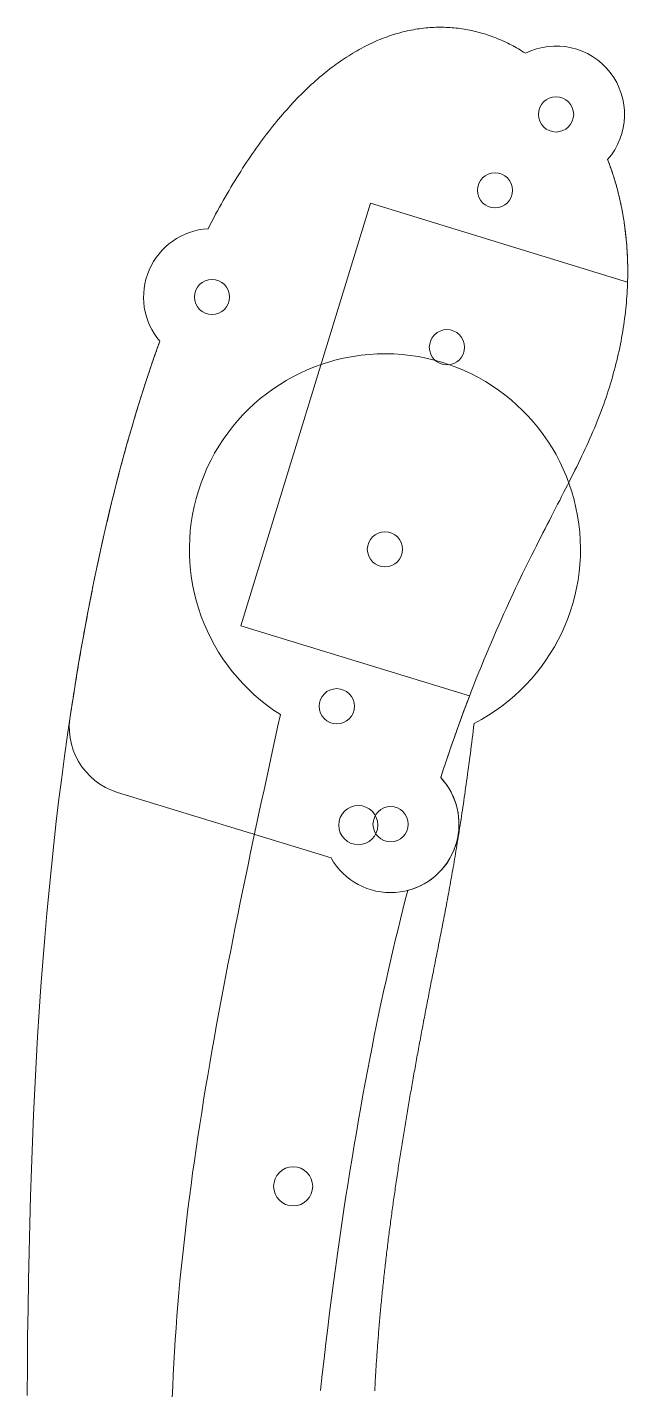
# Model space of a CAD drawing. Header units: millimetres. Extents: x -18 to 65, y -164 to 27.
# Drawn here: x -18.3 to 12.4, y -43 to 26.7 of the extents above; entities that cross this region are included whole.
import ezdxf

# ---------------------------------------------------------------- set-up
doc = ezdxf.new("R2010")
doc.units = ezdxf.units.MM
for name, color, linetype, lineweight in [('counterpin', 1, 'CONTINUOUS', 0), ('midpart', 3, 'CONTINUOUS', 0), ('pin', 2, 'CONTINUOUS', 0)]:
    doc.layers.add(name, color=color, linetype=linetype, lineweight=lineweight)

msp = doc.modelspace()

# ---------------------------------------------------------------- linework, layer by layer
at = {"layer": 'counterpin'}
for p, q in [((1.03, 26.485), (0.924, 26.459)), ((1.136, 26.509), (1.03, 26.485)), ((1.242, 26.532), (1.136, 26.509)), ((1.348, 26.554), (1.242, 26.532)), ((1.454, 26.573), (1.348, 26.554)), ((1.56, 26.592), (1.454, 26.573)), ((1.665, 26.609), (1.56, 26.592)), ((1.771, 26.624), (1.665, 26.609)), ((1.876, 26.638), (1.771, 26.624)), ((1.981, 26.65), (1.876, 26.638)), ((2.086, 26.661), (1.981, 26.65)), ((2.191, 26.671), (2.086, 26.661)), ((2.296, 26.679), (2.191, 26.671)), ((2.4, 26.685), (2.296, 26.679)), ((2.505, 26.691), (2.4, 26.685)), ((2.609, 26.694), (2.505, 26.691)), ((2.713, 26.697), (2.609, 26.694)), ((2.817, 26.698), (2.713, 26.697)), ((2.92, 26.697), (2.817, 26.698)), ((3.024, 26.695), (2.92, 26.697)), ((3.127, 26.692), (3.024, 26.695)), ((3.23, 26.687), (3.127, 26.692)), ((3.333, 26.681), (3.23, 26.687)), ((3.435, 26.674), (3.333, 26.681)), ((3.537, 26.665), (3.435, 26.674)), ((3.64, 26.655), (3.537, 26.665)), ((3.741, 26.643), (3.64, 26.655)), ((3.843, 26.63), (3.741, 26.643)), ((3.944, 26.616), (3.843, 26.63)), ((4.045, 26.601), (3.944, 26.616)), ((4.146, 26.584), (4.045, 26.601)), ((4.246, 26.565), (4.146, 26.584)), ((4.346, 26.546), (4.246, 26.565)), ((4.446, 26.525), (4.346, 26.546)), ((4.546, 26.502), (4.446, 26.525)), ((4.645, 26.479), (4.546, 26.502)), ((4.744, 26.454), (4.645, 26.479)), ((-0.889, 25.784), (-0.996, 25.731)), ((-0.782, 25.837), (-0.889, 25.784)), ((-0.676, 25.887), (-0.782, 25.837)), ((-0.569, 25.936), (-0.676, 25.887)), ((-0.462, 25.984), (-0.569, 25.936)), ((-0.355, 26.03), (-0.462, 25.984)), ((-0.248, 26.074), (-0.355, 26.03)), ((-0.142, 26.117), (-0.248, 26.074)), ((-0.035, 26.158), (-0.142, 26.117)), ((0.072, 26.198), (-0.035, 26.158)), ((0.179, 26.236), (0.072, 26.198)), ((0.285, 26.272), (0.179, 26.236)), ((0.392, 26.307), (0.285, 26.272)), ((0.498, 26.341), (0.392, 26.307)), ((0.605, 26.373), (0.498, 26.341)), ((0.711, 26.403), (0.605, 26.373)), ((0.818, 26.432), (0.711, 26.403)), ((0.924, 26.459), (0.818, 26.432)), ((4.843, 26.428), (4.744, 26.454)), ((4.941, 26.4), (4.843, 26.428)), ((5.039, 26.372), (4.941, 26.4)), ((5.136, 26.342), (5.039, 26.372)), ((5.233, 26.31), (5.136, 26.342)), ((5.33, 26.278), (5.233, 26.31)), ((5.427, 26.244), (5.33, 26.278)), ((5.523, 26.209), (5.427, 26.244)), ((5.619, 26.172), (5.523, 26.209)), ((5.714, 26.135), (5.619, 26.172)), ((5.809, 26.096), (5.714, 26.135)), ((5.904, 26.056), (5.809, 26.096)), ((5.998, 26.014), (5.904, 26.056)), ((6.092, 25.972), (5.998, 26.014)), ((6.185, 25.928), (6.092, 25.972)), ((6.278, 25.883), (6.185, 25.928)), ((6.37, 25.837), (6.278, 25.883)), ((6.462, 25.79), (6.37, 25.837)), ((6.554, 25.741), (6.462, 25.79)), ((-2.064, 25.105), (-2.171, 25.033)), ((-1.957, 25.175), (-2.064, 25.105)), ((-1.851, 25.243), (-1.957, 25.175)), ((-1.744, 25.309), (-1.851, 25.243)), ((-1.637, 25.374), (-1.744, 25.309)), ((-1.53, 25.438), (-1.637, 25.374)), ((-1.424, 25.499), (-1.53, 25.438)), ((-1.317, 25.56), (-1.424, 25.499)), ((-1.21, 25.618), (-1.317, 25.56)), ((-1.103, 25.675), (-1.21, 25.618)), ((-0.996, 25.731), (-1.103, 25.675)), ((6.645, 25.691), (6.554, 25.741)), ((6.736, 25.64), (6.645, 25.691)), ((6.826, 25.588), (6.736, 25.64)), ((6.916, 25.535), (6.826, 25.588)), ((7.005, 25.481), (6.916, 25.535)), ((7.094, 25.425), (7.005, 25.481)), ((7.182, 25.368), (7.094, 25.425)), ((-3.022, 24.403), (-3.129, 24.317)), ((-2.916, 24.488), (-3.022, 24.403)), ((-2.81, 24.571), (-2.916, 24.488)), ((-2.704, 24.652), (-2.81, 24.571)), ((-2.597, 24.731), (-2.704, 24.652)), ((-2.491, 24.809), (-2.597, 24.731)), ((-2.384, 24.886), (-2.491, 24.809)), ((-2.277, 24.96), (-2.384, 24.886)), ((-2.171, 25.033), (-2.277, 24.96)), ((-3.764, 23.766), (-3.87, 23.668)), ((-3.658, 23.862), (-3.764, 23.766)), ((-3.553, 23.956), (-3.658, 23.862)), ((-3.447, 24.049), (-3.553, 23.956)), ((-3.341, 24.14), (-3.447, 24.049)), ((-3.235, 24.229), (-3.341, 24.14)), ((-3.129, 24.317), (-3.235, 24.229)), ((-4.501, 23.046), (-4.606, 22.937)), ((-4.396, 23.154), (-4.501, 23.046)), ((-4.291, 23.26), (-4.396, 23.154)), ((-4.186, 23.365), (-4.291, 23.26)), ((-4.08, 23.467), (-4.186, 23.365)), ((-3.975, 23.568), (-4.08, 23.467)), ((-3.87, 23.668), (-3.975, 23.568)), ((-5.128, 22.363), (-5.232, 22.244)), ((-5.024, 22.481), (-5.128, 22.363)), ((-4.919, 22.598), (-5.024, 22.481)), ((-4.815, 22.712), (-4.919, 22.598)), ((-4.71, 22.825), (-4.815, 22.712)), ((-4.606, 22.937), (-4.71, 22.825)), ((-5.75, 21.619), (-5.853, 21.489)), ((-5.647, 21.747), (-5.75, 21.619)), ((-5.543, 21.874), (-5.647, 21.747)), ((-5.44, 21.999), (-5.543, 21.874)), ((-5.336, 22.122), (-5.44, 21.999)), ((-5.232, 22.244), (-5.336, 22.122)), ((-6.264, 20.951), (-6.366, 20.813)), ((-6.161, 21.088), (-6.264, 20.951)), ((-6.059, 21.224), (-6.161, 21.088)), ((-5.956, 21.357), (-6.059, 21.224)), ((-5.853, 21.489), (-5.956, 21.357)), ((-6.773, 20.24), (-6.874, 20.092)), ((-6.671, 20.386), (-6.773, 20.24)), ((-6.57, 20.53), (-6.671, 20.386)), ((-6.468, 20.672), (-6.57, 20.53)), ((-6.366, 20.813), (-6.468, 20.672)), ((-7.176, 19.639), (-7.277, 19.485)), ((-7.076, 19.792), (-7.176, 19.639)), ((-6.975, 19.943), (-7.076, 19.792)), ((-6.874, 20.092), (-6.975, 19.943)), ((11.436, 19.813), (11.388, 19.937)), ((11.483, 19.688), (11.436, 19.813)), ((11.528, 19.562), (11.483, 19.688)), ((11.573, 19.435), (11.528, 19.562)), ((-7.676, 18.848), (-7.776, 18.685)), ((-7.577, 19.01), (-7.676, 18.848)), ((-7.477, 19.17), (-7.577, 19.01)), ((-7.377, 19.328), (-7.477, 19.17)), ((-7.277, 19.485), (-7.377, 19.328)), ((11.616, 19.307), (11.573, 19.435)), ((11.659, 19.178), (11.616, 19.307)), ((11.7, 19.048), (11.659, 19.178)), ((11.741, 18.918), (11.7, 19.048)), ((11.78, 18.787), (11.741, 18.918)), ((-8.072, 18.183), (-8.17, 18.013)), ((-7.973, 18.352), (-8.072, 18.183)), ((-7.875, 18.519), (-7.973, 18.352)), ((-7.776, 18.685), (-7.875, 18.519)), ((11.818, 18.655), (11.78, 18.787)), ((11.855, 18.522), (11.818, 18.655)), ((11.891, 18.388), (11.855, 18.522)), ((11.926, 18.253), (11.891, 18.388)), ((11.96, 18.118), (11.926, 18.253)), ((11.992, 17.982), (11.96, 18.118)), ((-8.464, 17.489), (-8.561, 17.311)), ((-8.366, 17.666), (-8.464, 17.489)), ((-8.268, 17.84), (-8.366, 17.666)), ((-8.17, 18.013), (-8.268, 17.84)), ((12.024, 17.845), (11.992, 17.982)), ((12.054, 17.707), (12.024, 17.845)), ((12.083, 17.569), (12.054, 17.707)), ((12.111, 17.43), (12.083, 17.569)), ((12.138, 17.29), (12.111, 17.43)), ((-8.851, 16.767), (-8.947, 16.581)), ((-8.755, 16.95), (-8.851, 16.767)), ((-8.658, 17.132), (-8.755, 16.95)), ((-8.561, 17.311), (-8.658, 17.132)), ((12.164, 17.149), (12.138, 17.29)), ((12.189, 17.007), (12.164, 17.149)), ((12.212, 16.865), (12.189, 17.007)), ((12.234, 16.722), (12.212, 16.865)), ((-8.947, 16.581), (-9.043, 16.394)), ((12.255, 16.578), (12.234, 16.722)), ((12.274, 16.434), (12.255, 16.578)), ((12.293, 16.289), (12.274, 16.434)), ((12.31, 16.143), (12.293, 16.289)), ((12.326, 15.997), (12.31, 16.143)), ((12.341, 15.849), (12.326, 15.997)), ((12.354, 15.701), (12.341, 15.849)), ((12.367, 15.553), (12.354, 15.701)), ((12.378, 15.404), (12.367, 15.553)), ((12.387, 15.254), (12.378, 15.404)), ((12.396, 15.103), (12.387, 15.254)), ((12.403, 14.952), (12.396, 15.103)), ((12.408, 14.8), (12.403, 14.952)), ((12.413, 14.648), (12.408, 14.8)), ((12.416, 14.495), (12.413, 14.648)), ((12.415, 13.876), (12.417, 14.032)), ((12.418, 14.341), (12.416, 14.495)), ((12.417, 14.032), (12.418, 14.187)), ((12.418, 14.187), (12.418, 14.341)), ((12.384, 13.09), (12.393, 13.248)), ((12.393, 13.248), (12.4, 13.406)), ((12.4, 13.406), (12.407, 13.564)), ((12.407, 13.564), (12.412, 13.72)), ((12.412, 13.72), (12.415, 13.876)), ((12.333, 12.451), (12.348, 12.612)), ((12.348, 12.612), (12.361, 12.772)), ((12.361, 12.772), (12.373, 12.931)), ((12.373, 12.931), (12.384, 13.09)), ((12.26, 11.804), (12.28, 11.966)), ((12.28, 11.966), (12.3, 12.128)), ((12.3, 12.128), (12.317, 12.29)), ((12.317, 12.29), (12.333, 12.451)), ((12.163, 11.148), (12.19, 11.313)), ((12.19, 11.313), (12.215, 11.477)), ((12.215, 11.477), (12.238, 11.64)), ((12.238, 11.64), (12.26, 11.804)), ((-11.557, 10.518), (-11.6, 10.399)), ((-11.514, 10.636), (-11.557, 10.518)), ((12.009, 10.318), (12.043, 10.485)), ((12.043, 10.485), (12.075, 10.652)), ((12.075, 10.652), (12.106, 10.818)), ((12.106, 10.818), (12.135, 10.983)), ((12.135, 10.983), (12.163, 11.148)), ((-11.812, 9.797), (-11.855, 9.675)), ((-11.77, 9.918), (-11.812, 9.797)), ((-11.728, 10.039), (-11.77, 9.918)), ((-11.685, 10.159), (-11.728, 10.039)), ((-11.642, 10.279), (-11.685, 10.159)), ((-11.6, 10.399), (-11.642, 10.279)), ((11.858, 9.647), (11.898, 9.815)), ((11.898, 9.815), (11.936, 9.983)), ((11.936, 9.983), (11.973, 10.151)), ((11.973, 10.151), (12.009, 10.318)), ((-12.023, 9.182), (-12.065, 9.058)), ((-11.981, 9.306), (-12.023, 9.182)), ((-11.939, 9.429), (-11.981, 9.306)), ((-11.897, 9.552), (-11.939, 9.429)), ((-11.855, 9.675), (-11.897, 9.552)), ((11.681, 8.968), (11.728, 9.138)), ((11.728, 9.138), (11.773, 9.308)), ((11.773, 9.308), (11.816, 9.478)), ((11.816, 9.478), (11.858, 9.647)), ((-12.272, 8.43), (-12.313, 8.303)), ((-12.231, 8.556), (-12.272, 8.43)), ((-12.189, 8.682), (-12.231, 8.556)), ((-12.148, 8.808), (-12.189, 8.682)), ((-12.106, 8.933), (-12.148, 8.808)), ((-12.065, 9.058), (-12.106, 8.933)), ((11.48, 8.284), (11.533, 8.456)), ((11.533, 8.456), (11.584, 8.627)), ((11.584, 8.627), (11.633, 8.798)), ((11.633, 8.798), (11.681, 8.968)), ((-12.477, 7.789), (-12.518, 7.66)), ((-12.436, 7.918), (-12.477, 7.789)), ((-12.395, 8.047), (-12.436, 7.918)), ((-12.354, 8.175), (-12.395, 8.047)), ((-12.313, 8.303), (-12.354, 8.175)), ((11.252, 7.594), (11.311, 7.767)), ((11.311, 7.767), (11.369, 7.94)), ((11.369, 7.94), (11.425, 8.112)), ((11.425, 8.112), (11.48, 8.284)), ((-12.719, 7.005), (-12.759, 6.872)), ((-12.679, 7.137), (-12.719, 7.005)), ((-12.639, 7.268), (-12.679, 7.137)), ((-12.599, 7.399), (-12.639, 7.268)), ((-12.558, 7.53), (-12.599, 7.399)), ((-12.518, 7.66), (-12.558, 7.53)), ((10.997, 6.899), (11.064, 7.073)), ((11.064, 7.073), (11.128, 7.247)), ((11.128, 7.247), (11.191, 7.421)), ((11.191, 7.421), (11.252, 7.594)), ((-12.918, 6.338), (-12.958, 6.203)), ((-12.879, 6.472), (-12.918, 6.338)), ((-12.839, 6.606), (-12.879, 6.472)), ((-12.799, 6.739), (-12.839, 6.606)), ((-12.759, 6.872), (-12.799, 6.739)), ((10.716, 6.199), (10.789, 6.374)), ((10.789, 6.374), (10.86, 6.55)), ((10.86, 6.55), (10.93, 6.724)), ((10.93, 6.724), (10.997, 6.899)), ((-13.115, 5.659), (-13.154, 5.521)), ((-13.076, 5.796), (-13.115, 5.659)), ((-13.036, 5.932), (-13.076, 5.796)), ((-12.997, 6.068), (-13.036, 5.932)), ((-12.958, 6.203), (-12.997, 6.068)), ((10.408, 5.493), (10.487, 5.67)), ((10.487, 5.67), (10.565, 5.847)), ((10.565, 5.847), (10.641, 6.023)), ((10.641, 6.023), (10.716, 6.199)), ((-13.308, 4.967), (-13.347, 4.828)), ((-13.27, 5.107), (-13.308, 4.967)), ((-13.231, 5.245), (-13.27, 5.107)), ((-13.192, 5.384), (-13.231, 5.245)), ((-13.154, 5.521), (-13.192, 5.384)), ((10.074, 4.776), (10.16, 4.956)), ((10.16, 4.956), (10.244, 5.136)), ((10.244, 5.136), (10.327, 5.315)), ((10.327, 5.315), (10.408, 5.493)), ((-13.499, 4.264), (-13.537, 4.122)), ((-13.461, 4.406), (-13.499, 4.264)), ((-13.423, 4.547), (-13.461, 4.406)), ((-13.385, 4.688), (-13.423, 4.547)), ((-13.347, 4.828), (-13.385, 4.688)), ((9.717, 4.042), (9.808, 4.227)), ((9.808, 4.227), (9.898, 4.411)), ((9.898, 4.411), (9.987, 4.594)), ((9.987, 4.594), (10.074, 4.776)), ((-13.687, 3.548), (-13.724, 3.404)), ((-13.649, 3.692), (-13.687, 3.548)), ((-13.612, 3.836), (-13.649, 3.692)), ((-13.574, 3.979), (-13.612, 3.836)), ((-13.537, 4.122), (-13.574, 3.979)), ((9.434, 3.478), (9.53, 3.667)), ((9.53, 3.667), (9.624, 3.855)), ((9.624, 3.855), (9.717, 4.042)), ((-13.871, 2.82), (-13.908, 2.673)), ((-13.835, 2.967), (-13.871, 2.82)), ((-13.798, 3.113), (-13.835, 2.967)), ((-13.761, 3.259), (-13.798, 3.113)), ((-13.724, 3.404), (-13.761, 3.259)), ((9.039, 2.702), (9.14, 2.899)), ((9.14, 2.899), (9.239, 3.093)), ((9.239, 3.093), (9.337, 3.286)), ((9.337, 3.286), (9.434, 3.478)), ((-14.017, 2.229), (-14.053, 2.08)), ((-13.981, 2.377), (-14.017, 2.229)), ((-13.945, 2.525), (-13.981, 2.377)), ((-13.908, 2.673), (-13.945, 2.525)), ((8.624, 1.897), (8.73, 2.101)), ((8.73, 2.101), (8.834, 2.304)), ((8.834, 2.304), (8.937, 2.504)), ((8.937, 2.504), (9.039, 2.702)), ((-14.197, 1.478), (-14.232, 1.327)), ((-14.161, 1.63), (-14.197, 1.478)), ((-14.125, 1.78), (-14.161, 1.63)), ((-14.089, 1.93), (-14.125, 1.78)), ((-14.053, 2.08), (-14.089, 1.93)), ((8.302, 1.269), (8.41, 1.48)), ((8.41, 1.48), (8.518, 1.69)), ((8.518, 1.69), (8.624, 1.897)), ((-14.373, 0.716), (-14.408, 0.562)), ((-14.338, 0.869), (-14.373, 0.716)), ((-14.303, 1.022), (-14.338, 0.869)), ((-14.267, 1.175), (-14.303, 1.022)), ((-14.232, 1.327), (-14.267, 1.175)), ((7.97, 0.618), (8.082, 0.838)), ((8.082, 0.838), (8.192, 1.055)), ((8.192, 1.055), (8.302, 1.269)), ((-14.512, 0.096), (-14.546, -0.06)), ((-14.477, 0.252), (-14.512, 0.096)), ((-14.442, 0.407), (-14.477, 0.252)), ((-14.408, 0.562), (-14.442, 0.407)), ((7.629, -0.056), (7.744, 0.171)), ((7.744, 0.171), (7.857, 0.396)), ((7.857, 0.396), (7.97, 0.618)), ((-14.682, -0.689), (-14.716, -0.848)), ((-14.648, -0.531), (-14.682, -0.689)), ((-14.614, -0.373), (-14.648, -0.531)), ((-14.58, -0.216), (-14.614, -0.373)), ((-14.546, -0.06), (-14.58, -0.216)), ((7.281, -0.758), (7.398, -0.521)), ((7.398, -0.521), (7.514, -0.287)), ((7.514, -0.287), (7.629, -0.056)), ((-14.816, -1.326), (-14.849, -1.487)), ((-14.783, -1.166), (-14.816, -1.326)), ((-14.749, -1.007), (-14.783, -1.166)), ((-14.716, -0.848), (-14.749, -1.007)), ((6.925, -1.489), (7.044, -1.242)), ((7.044, -1.242), (7.163, -0.999)), ((7.163, -0.999), (7.281, -0.758)), ((-14.948, -1.972), (-14.981, -2.134)), ((-14.915, -1.81), (-14.948, -1.972)), ((-14.882, -1.648), (-14.915, -1.81)), ((-14.849, -1.487), (-14.882, -1.648)), ((6.562, -2.251), (6.684, -1.994)), ((6.684, -1.994), (6.805, -1.74)), ((6.805, -1.74), (6.925, -1.489)), ((-15.078, -2.625), (-15.11, -2.79)), ((-15.046, -2.461), (-15.078, -2.625)), ((-15.013, -2.298), (-15.046, -2.461)), ((-14.981, -2.134), (-15.013, -2.298)), ((6.194, -3.047), (6.317, -2.778)), ((6.317, -2.778), (6.44, -2.513)), ((6.44, -2.513), (6.562, -2.251)), ((-15.237, -3.454), (-15.268, -3.621)), ((-15.205, -3.287), (-15.237, -3.454)), ((-15.174, -3.121), (-15.205, -3.287)), ((-15.142, -2.955), (-15.174, -3.121)), ((-15.11, -2.79), (-15.142, -2.955)), ((5.945, -3.597), (6.07, -3.32)), ((6.07, -3.32), (6.194, -3.047)), ((-15.362, -4.126), (-15.393, -4.295)), ((-15.331, -3.957), (-15.362, -4.126)), ((-15.3, -3.789), (-15.331, -3.957)), ((-15.268, -3.621), (-15.3, -3.789)), ((5.569, -4.453), (5.695, -4.164)), ((5.695, -4.164), (5.82, -3.878)), ((5.82, -3.878), (5.945, -3.597)), ((-15.484, -4.806), (-15.515, -4.977)), ((-15.454, -4.635), (-15.484, -4.806)), ((-15.423, -4.465), (-15.454, -4.635)), ((-15.393, -4.295), (-15.423, -4.465)), ((5.315, -5.046), (5.442, -4.747)), ((5.442, -4.747), (5.569, -4.453)), ((-15.605, -5.494), (-15.635, -5.667)), ((-15.575, -5.321), (-15.605, -5.494)), ((-15.545, -5.149), (-15.575, -5.321)), ((-15.515, -4.977), (-15.545, -5.149)), ((5.06, -5.657), (5.188, -5.349)), ((5.188, -5.349), (5.315, -5.046)), ((-15.723, -6.19), (-15.752, -6.366)), ((-15.694, -6.016), (-15.723, -6.19)), ((-15.664, -5.841), (-15.694, -6.016)), ((-15.635, -5.667), (-15.664, -5.841)), ((4.803, -6.286), (4.932, -5.969)), ((4.932, -5.969), (5.06, -5.657)), ((-15.839, -6.895), (-15.867, -7.073)), ((-15.81, -6.718), (-15.839, -6.895)), ((-15.781, -6.542), (-15.81, -6.718)), ((-15.752, -6.366), (-15.781, -6.542)), ((4.416, -7.268), (4.545, -6.935)), ((4.545, -6.935), (4.674, -6.608)), ((4.674, -6.608), (4.803, -6.286)), ((-15.952, -7.608), (-15.98, -7.788)), ((-15.924, -7.429), (-15.952, -7.608)), ((-15.896, -7.251), (-15.924, -7.429)), ((-15.867, -7.073), (-15.896, -7.251)), ((4.156, -7.947), (4.286, -7.605)), ((4.286, -7.605), (4.416, -7.268)), ((-16.035, -8.149), (-16.063, -8.33)), ((-16.008, -7.968), (-16.035, -8.149)), ((-15.98, -7.788), (-16.008, -7.968)), ((3.896, -8.648), (4.026, -8.295)), ((4.026, -8.295), (4.156, -7.947)), ((3.635, -9.37), (3.766, -9.006)), ((3.766, -9.006), (3.896, -8.648)), ((3.374, -10.115), (3.505, -9.739)), ((3.505, -9.739), (3.635, -9.37)), ((3.244, -10.495), (3.374, -10.115)), ((2.982, -11.275), (3.113, -10.882)), ((3.113, -10.882), (3.244, -10.495)), ((2.852, -11.674), (2.982, -11.275))]:
    msp.add_line(p, q, dxfattribs=at)
at = {"layer": 'counterpin', "linetype": 'CONTINUOUS'}
msp.add_line((-13.672, -12.432), (-2.758, -15.779), dxfattribs=at)
for centre in [(8.753, 22.24), (-8.844, 12.9), (3.17, 10.335), (0, 0), (0.289, -14.057)]:
    msp.add_circle(centre, 0.9, dxfattribs=at)
for centre, start, end in [((8.753, 22.24), 318.85905, 116.65634), ((-8.844, 12.9), 93.261, 220.29146), ((-12.645, -9.086), 167.53056, 252.94715), ((0.289, -14.057), 209.47565, 42.91443)]:
    msp.add_arc(centre, 3.5, start, end, dxfattribs=at)
at = {"layer": 'midpart', "linetype": 'CONTINUOUS'}
for p, q in [((-5.346, -8.451), (-5.487, -9.093)), ((4.56, -8.9), (4.536, -9.098)), ((-5.627, -9.735), (-5.767, -10.377)), ((-5.487, -9.093), (-5.627, -9.735)), ((4.464, -9.681), (4.44, -9.872)), ((4.488, -9.489), (4.464, -9.681)), ((4.512, -9.294), (4.488, -9.489)), ((4.536, -9.098), (4.512, -9.294)), ((-5.767, -10.377), (-5.907, -11.018)), ((4.368, -10.434), (4.344, -10.618)), ((4.392, -10.249), (4.368, -10.434)), ((4.416, -10.062), (4.392, -10.249)), ((4.44, -9.872), (4.416, -10.062)), ((-5.907, -11.018), (-6.046, -11.66)), ((4.296, -10.981), (4.272, -11.159)), ((4.32, -10.8), (4.296, -10.981)), ((4.344, -10.618), (4.32, -10.8)), ((-6.046, -11.66), (-6.184, -12.301)), ((4.2, -11.686), (4.176, -11.858)), ((4.224, -11.512), (4.2, -11.686)), ((4.248, -11.336), (4.224, -11.512)), ((4.272, -11.159), (4.248, -11.336)), ((-6.184, -12.301), (-6.322, -12.942)), ((4.081, -12.532), (4.057, -12.696)), ((4.105, -12.365), (4.081, -12.532)), ((4.129, -12.198), (4.105, -12.365)), ((4.152, -12.029), (4.129, -12.198)), ((4.176, -11.858), (4.152, -12.029)), ((-6.322, -12.942), (-6.46, -13.583)), ((3.986, -13.181), (3.962, -13.34)), ((4.01, -13.021), (3.986, -13.181)), ((4.033, -12.859), (4.01, -13.021)), ((4.057, -12.696), (4.033, -12.859)), ((-6.46, -13.583), (-6.596, -14.223)), ((3.891, -13.808), (3.867, -13.961)), ((3.915, -13.653), (3.891, -13.808)), ((3.938, -13.497), (3.915, -13.653)), ((3.962, -13.34), (3.938, -13.497)), ((-6.596, -14.223), (-6.732, -14.863)), ((3.773, -14.561), (3.75, -14.708)), ((3.797, -14.413), (3.773, -14.561)), ((3.82, -14.264), (3.797, -14.413)), ((3.844, -14.113), (3.82, -14.264)), ((3.867, -13.961), (3.844, -14.113)), ((-6.732, -14.863), (-6.867, -15.502)), ((3.656, -15.284), (3.632, -15.425)), ((3.679, -15.142), (3.656, -15.284)), ((3.703, -14.998), (3.679, -15.142)), ((3.726, -14.854), (3.703, -14.998)), ((3.75, -14.708), (3.726, -14.854)), ((-6.867, -15.502), (-7.001, -16.142)), ((3.539, -15.978), (3.516, -16.114)), ((3.562, -15.841), (3.539, -15.978)), ((3.586, -15.704), (3.562, -15.841)), ((3.609, -15.565), (3.586, -15.704)), ((3.632, -15.425), (3.609, -15.565)), ((-7.001, -16.142), (-7.134, -16.78)), ((3.423, -16.646), (3.4, -16.777)), ((3.446, -16.514), (3.423, -16.646)), ((3.469, -16.382), (3.446, -16.514)), ((3.492, -16.248), (3.469, -16.382)), ((3.516, -16.114), (3.492, -16.248)), ((-7.266, -17.419), (-7.397, -18.056)), ((-7.134, -16.78), (-7.266, -17.419)), ((3.284, -17.416), (3.261, -17.542)), ((3.307, -17.29), (3.284, -17.416)), ((3.33, -17.163), (3.307, -17.29)), ((3.353, -17.035), (3.33, -17.163)), ((3.377, -16.906), (3.353, -17.035)), ((3.4, -16.777), (3.377, -16.906)), ((-7.397, -18.056), (-7.526, -18.694)), ((3.17, -18.036), (3.147, -18.157)), ((3.193, -17.913), (3.17, -18.036)), ((3.216, -17.79), (3.193, -17.913)), ((3.239, -17.666), (3.216, -17.79)), ((3.261, -17.542), (3.239, -17.666)), ((-7.526, -18.694), (-7.654, -19.33)), ((3.034, -18.755), (3.011, -18.872)), ((3.056, -18.636), (3.034, -18.755)), ((3.079, -18.518), (3.056, -18.636)), ((3.102, -18.398), (3.079, -18.518)), ((3.124, -18.278), (3.102, -18.398)), ((3.147, -18.157), (3.124, -18.278)), ((-7.654, -19.33), (-7.781, -19.966)), ((2.899, -19.452), (2.876, -19.566)), ((2.921, -19.337), (2.899, -19.452)), ((2.944, -19.222), (2.921, -19.337)), ((2.966, -19.106), (2.944, -19.222)), ((2.989, -18.989), (2.966, -19.106)), ((3.011, -18.872), (2.989, -18.989)), ((-7.781, -19.966), (-7.906, -20.602)), ((2.765, -20.131), (2.743, -20.243)), ((2.787, -20.019), (2.765, -20.131)), ((2.809, -19.907), (2.787, -20.019)), ((2.832, -19.794), (2.809, -19.907)), ((2.854, -19.68), (2.832, -19.794)), ((2.876, -19.566), (2.854, -19.68)), ((-7.906, -20.602), (-8.03, -21.236)), ((2.633, -20.797), (2.611, -20.907)), ((2.655, -20.687), (2.633, -20.797)), ((2.677, -20.576), (2.655, -20.687)), ((2.699, -20.466), (2.677, -20.576)), ((2.721, -20.355), (2.699, -20.466)), ((2.743, -20.243), (2.721, -20.355)), ((-8.03, -21.236), (-8.152, -21.87)), ((2.481, -21.563), (2.459, -21.672)), ((2.502, -21.454), (2.481, -21.563)), ((2.524, -21.345), (2.502, -21.454)), ((2.546, -21.236), (2.524, -21.345)), ((2.567, -21.127), (2.546, -21.236)), ((2.589, -21.017), (2.567, -21.127)), ((2.611, -20.907), (2.589, -21.017)), ((-8.152, -21.87), (-8.273, -22.504)), ((2.352, -22.214), (2.33, -22.322)), ((2.373, -22.106), (2.352, -22.214)), ((2.394, -21.997), (2.373, -22.106)), ((2.416, -21.889), (2.394, -21.997)), ((2.437, -21.78), (2.416, -21.889)), ((2.459, -21.672), (2.437, -21.78)), ((-8.273, -22.504), (-8.392, -23.136)), ((2.204, -22.971), (2.183, -23.079)), ((2.225, -22.863), (2.204, -22.971)), ((2.246, -22.755), (2.225, -22.863)), ((2.267, -22.647), (2.246, -22.755)), ((2.288, -22.539), (2.267, -22.647)), ((2.309, -22.431), (2.288, -22.539)), ((2.33, -22.322), (2.309, -22.431)), ((-8.392, -23.136), (-8.509, -23.768)), ((2.079, -23.619), (2.058, -23.726)), ((2.099, -23.511), (2.079, -23.619)), ((2.12, -23.403), (2.099, -23.511)), ((2.141, -23.295), (2.12, -23.403)), ((2.162, -23.187), (2.141, -23.295)), ((2.183, -23.079), (2.162, -23.187)), ((-8.509, -23.768), (-8.624, -24.399)), ((1.935, -24.371), (1.915, -24.479)), ((1.956, -24.264), (1.935, -24.371)), ((1.976, -24.157), (1.956, -24.264)), ((1.996, -24.049), (1.976, -24.157)), ((2.017, -23.942), (1.996, -24.049)), ((2.037, -23.834), (2.017, -23.942)), ((2.058, -23.726), (2.037, -23.834)), ((-8.737, -25.029), (-8.848, -25.659)), ((-8.624, -24.399), (-8.737, -25.029)), ((1.815, -25.014), (1.795, -25.121)), ((1.835, -24.907), (1.815, -25.014)), ((1.855, -24.8), (1.835, -24.907)), ((1.875, -24.693), (1.855, -24.8)), ((1.895, -24.586), (1.875, -24.693)), ((1.915, -24.479), (1.895, -24.586)), ((-8.848, -25.659), (-8.957, -26.287)), ((1.676, -25.762), (1.657, -25.868)), ((1.696, -25.655), (1.676, -25.762)), ((1.715, -25.548), (1.696, -25.655)), ((1.735, -25.442), (1.715, -25.548)), ((1.755, -25.335), (1.735, -25.442)), ((1.775, -25.228), (1.755, -25.335)), ((1.795, -25.121), (1.775, -25.228)), ((-8.957, -26.287), (-9.064, -26.915)), ((1.56, -26.401), (1.541, -26.507)), ((1.579, -26.294), (1.56, -26.401)), ((1.598, -26.188), (1.579, -26.294)), ((1.618, -26.081), (1.598, -26.188)), ((1.637, -25.975), (1.618, -26.081)), ((1.657, -25.868), (1.637, -25.975)), ((-9.064, -26.915), (-9.169, -27.541)), ((1.427, -27.143), (1.408, -27.249)), ((1.446, -27.037), (1.427, -27.143)), ((1.465, -26.931), (1.446, -27.037)), ((1.484, -26.825), (1.465, -26.931)), ((1.503, -26.719), (1.484, -26.825)), ((1.522, -26.613), (1.503, -26.719)), ((1.541, -26.507), (1.522, -26.613)), ((-9.169, -27.541), (-9.271, -28.166)), ((1.316, -27.777), (1.297, -27.882)), ((1.334, -27.671), (1.316, -27.777)), ((1.353, -27.566), (1.334, -27.671)), ((1.371, -27.46), (1.353, -27.566)), ((1.39, -27.354), (1.371, -27.46)), ((1.408, -27.249), (1.39, -27.354)), ((-9.271, -28.166), (-9.371, -28.791)), ((1.189, -28.514), (1.171, -28.619)), ((1.207, -28.408), (1.189, -28.514)), ((1.225, -28.303), (1.207, -28.408)), ((1.243, -28.198), (1.225, -28.303)), ((1.261, -28.093), (1.243, -28.198)), ((1.279, -27.988), (1.261, -28.093)), ((1.297, -27.882), (1.279, -27.988)), ((-9.371, -28.791), (-9.469, -29.414)), ((1.065, -29.247), (1.048, -29.352)), ((1.083, -29.142), (1.065, -29.247)), ((1.1, -29.038), (1.083, -29.142)), ((1.118, -28.933), (1.1, -29.038)), ((1.135, -28.828), (1.118, -28.933)), ((1.153, -28.723), (1.135, -28.828)), ((1.171, -28.619), (1.153, -28.723)), ((-9.469, -29.414), (-9.564, -30.037)), ((0.962, -29.873), (0.945, -29.978)), ((0.979, -29.769), (0.962, -29.873)), ((0.996, -29.665), (0.979, -29.769)), ((1.013, -29.561), (0.996, -29.665)), ((1.031, -29.456), (1.013, -29.561)), ((1.048, -29.352), (1.031, -29.456)), ((-9.564, -30.037), (-9.656, -30.658)), ((0.845, -30.601), (0.829, -30.705)), ((0.862, -30.497), (0.845, -30.601)), ((0.878, -30.394), (0.862, -30.497)), ((0.895, -30.29), (0.878, -30.394)), ((0.911, -30.186), (0.895, -30.29)), ((0.928, -30.082), (0.911, -30.186)), ((0.945, -29.978), (0.928, -30.082)), ((-9.746, -31.278), (-9.833, -31.897)), ((-9.656, -30.658), (-9.746, -31.278)), ((0.732, -31.325), (0.716, -31.428)), ((0.748, -31.222), (0.732, -31.325)), ((0.764, -31.119), (0.748, -31.222)), ((0.78, -31.015), (0.764, -31.119)), ((0.796, -30.912), (0.78, -31.015)), ((0.812, -30.808), (0.796, -30.912)), ((0.829, -30.705), (0.812, -30.808)), ((-9.833, -31.897), (-9.917, -32.514)), ((0.622, -32.046), (0.607, -32.149)), ((0.638, -31.943), (0.622, -32.046)), ((0.653, -31.841), (0.638, -31.943)), ((0.669, -31.738), (0.653, -31.841)), ((0.684, -31.635), (0.669, -31.738)), ((0.7, -31.532), (0.684, -31.635)), ((0.716, -31.428), (0.7, -31.532)), ((-9.917, -32.514), (-9.998, -33.131)), ((0.531, -32.661), (0.517, -32.764)), ((0.546, -32.559), (0.531, -32.661)), ((0.561, -32.456), (0.546, -32.559)), ((0.576, -32.354), (0.561, -32.456)), ((0.592, -32.252), (0.576, -32.354)), ((0.607, -32.149), (0.592, -32.252)), ((-9.998, -33.131), (-10.077, -33.746)), ((0.429, -33.376), (0.415, -33.477)), ((0.444, -33.274), (0.429, -33.376)), ((0.458, -33.172), (0.444, -33.274)), ((0.473, -33.07), (0.458, -33.172)), ((0.487, -32.968), (0.473, -33.07)), ((0.502, -32.866), (0.487, -32.968)), ((0.517, -32.764), (0.502, -32.866)), ((-10.077, -33.746), (-10.152, -34.36)), ((0.331, -34.086), (0.318, -34.187)), ((0.345, -33.985), (0.331, -34.086)), ((0.359, -33.883), (0.345, -33.985)), ((0.373, -33.782), (0.359, -33.883)), ((0.387, -33.68), (0.373, -33.782)), ((0.401, -33.579), (0.387, -33.68)), ((0.415, -33.477), (0.401, -33.579)), ((-10.152, -34.36), (-10.224, -34.972)), ((0.238, -34.793), (0.225, -34.894)), ((0.251, -34.692), (0.238, -34.793)), ((0.264, -34.591), (0.251, -34.692)), ((0.277, -34.49), (0.264, -34.591)), ((0.291, -34.389), (0.277, -34.49)), ((0.304, -34.288), (0.291, -34.389)), ((0.318, -34.187), (0.304, -34.288)), ((-10.224, -34.972), (-10.293, -35.583)), ((0.148, -35.496), (0.136, -35.596)), ((0.161, -35.396), (0.148, -35.496)), ((0.173, -35.295), (0.161, -35.396)), ((0.186, -35.195), (0.173, -35.295)), ((0.199, -35.095), (0.186, -35.195)), ((0.212, -34.994), (0.199, -35.095)), ((0.225, -34.894), (0.212, -34.994)), ((-10.359, -36.193), (-10.422, -36.801)), ((-10.293, -35.583), (-10.359, -36.193)), ((0.064, -36.195), (0.052, -36.294)), ((0.075, -36.095), (0.064, -36.195)), ((0.087, -35.995), (0.075, -36.095)), ((0.099, -35.896), (0.087, -35.995)), ((0.112, -35.796), (0.099, -35.896)), ((0.124, -35.696), (0.112, -35.796)), ((0.136, -35.596), (0.124, -35.696)), ((-10.422, -36.801), (-10.481, -37.408)), ((-0.016, -36.89), (-0.028, -36.989)), ((-0.005, -36.791), (-0.016, -36.89)), ((0.006, -36.692), (-0.005, -36.791)), ((0.017, -36.593), (0.006, -36.692)), ((0.029, -36.493), (0.017, -36.593)), ((0.04, -36.394), (0.029, -36.493)), ((0.052, -36.294), (0.04, -36.394)), ((-10.481, -37.408), (-10.537, -38.013)), ((-0.092, -37.581), (-0.102, -37.679)), ((-0.081, -37.482), (-0.092, -37.581)), ((-0.071, -37.384), (-0.081, -37.482)), ((-0.06, -37.285), (-0.071, -37.384)), ((-0.049, -37.186), (-0.06, -37.285)), ((-0.038, -37.088), (-0.049, -37.186)), ((-0.028, -36.989), (-0.038, -37.088)), ((-10.537, -38.013), (-10.589, -38.617)), ((-0.162, -38.267), (-0.172, -38.365)), ((-0.153, -38.169), (-0.162, -38.267)), ((-0.143, -38.072), (-0.153, -38.169)), ((-0.133, -37.974), (-0.143, -38.072)), ((-0.123, -37.875), (-0.133, -37.974)), ((-0.113, -37.777), (-0.123, -37.875)), ((-0.102, -37.679), (-0.113, -37.777)), ((-10.589, -38.617), (-10.638, -39.219)), ((-0.228, -38.949), (-0.237, -39.047)), ((-0.219, -38.852), (-0.228, -38.949)), ((-0.21, -38.755), (-0.219, -38.852)), ((-0.201, -38.658), (-0.21, -38.755)), ((-0.191, -38.56), (-0.201, -38.658)), ((-0.182, -38.463), (-0.191, -38.56)), ((-0.172, -38.365), (-0.182, -38.463)), ((-10.638, -39.219), (-10.683, -39.82)), ((-0.289, -39.627), (-0.297, -39.724)), ((-0.281, -39.531), (-0.289, -39.627)), ((-0.272, -39.434), (-0.281, -39.531)), ((-0.263, -39.337), (-0.272, -39.434)), ((-0.255, -39.241), (-0.263, -39.337)), ((-0.246, -39.144), (-0.255, -39.241)), ((-0.237, -39.047), (-0.246, -39.144)), ((-10.683, -39.82), (-10.725, -40.419)), ((-0.352, -40.397), (-0.36, -40.492)), ((-0.345, -40.301), (-0.352, -40.397)), ((-0.337, -40.205), (-0.345, -40.301)), ((-0.329, -40.109), (-0.337, -40.205)), ((-0.321, -40.013), (-0.329, -40.109)), ((-0.313, -39.916), (-0.321, -40.013)), ((-0.305, -39.82), (-0.313, -39.916)), ((-0.297, -39.724), (-0.305, -39.82)), ((-10.762, -41.017), (-10.796, -41.612)), ((-10.725, -40.419), (-10.762, -41.017)), ((-0.402, -41.065), (-0.409, -41.16)), ((-0.395, -40.969), (-0.402, -41.065)), ((-0.388, -40.874), (-0.395, -40.969)), ((-0.381, -40.779), (-0.388, -40.874)), ((-0.374, -40.684), (-0.381, -40.779)), ((-0.367, -40.588), (-0.374, -40.684)), ((-0.36, -40.492), (-0.367, -40.588)), ((-10.796, -41.612), (-10.825, -42.206)), ((-0.447, -41.728), (-0.452, -41.822)), ((-0.44, -41.634), (-0.447, -41.728)), ((-0.434, -41.539), (-0.44, -41.634)), ((-0.428, -41.444), (-0.434, -41.539)), ((-0.422, -41.35), (-0.428, -41.444)), ((-0.415, -41.255), (-0.422, -41.35)), ((-0.409, -41.16), (-0.415, -41.255)), ((-10.825, -42.206), (-10.851, -42.799)), ((-0.491, -42.48), (-0.496, -42.574)), ((-0.486, -42.387), (-0.491, -42.48)), ((-0.481, -42.293), (-0.486, -42.387)), ((-0.475, -42.199), (-0.481, -42.293)), ((-0.47, -42.105), (-0.475, -42.199)), ((-0.464, -42.011), (-0.47, -42.105)), ((-0.458, -41.917), (-0.464, -42.011)), ((-0.452, -41.822), (-0.458, -41.917)), ((-10.851, -42.799), (-10.873, -43.389)), ((-0.515, -42.947), (-0.52, -43.04)), ((-0.511, -42.854), (-0.515, -42.947)), ((-0.506, -42.761), (-0.511, -42.854)), ((-0.501, -42.667), (-0.506, -42.761)), ((-0.496, -42.574), (-0.501, -42.667))]:
    msp.add_line(p, q, dxfattribs=at)
for centre, radius in [((0, 0), 0.9), ((-1.363, -14.105), 1), ((-4.693, -32.575), 1)]:
    msp.add_circle(centre, radius, dxfattribs=at)
msp.add_arc((0, 0), 10, 297.13077, 237.68367, dxfattribs=at)
at = {"layer": 'pin'}
for p, q in [((1.03, 26.485), (0.924, 26.459)), ((1.136, 26.509), (1.03, 26.485)), ((1.242, 26.532), (1.136, 26.509)), ((1.348, 26.554), (1.242, 26.532)), ((1.454, 26.573), (1.348, 26.554)), ((1.56, 26.592), (1.454, 26.573)), ((1.665, 26.609), (1.56, 26.592)), ((1.771, 26.624), (1.665, 26.609)), ((1.876, 26.638), (1.771, 26.624)), ((1.981, 26.65), (1.876, 26.638)), ((2.086, 26.661), (1.981, 26.65)), ((2.191, 26.671), (2.086, 26.661)), ((2.296, 26.679), (2.191, 26.671)), ((2.401, 26.685), (2.296, 26.679)), ((2.505, 26.691), (2.401, 26.685)), ((2.609, 26.694), (2.505, 26.691)), ((2.713, 26.697), (2.609, 26.694)), ((2.817, 26.698), (2.713, 26.697)), ((2.921, 26.697), (2.817, 26.698)), ((3.024, 26.695), (2.921, 26.697)), ((3.127, 26.692), (3.024, 26.695)), ((3.23, 26.687), (3.127, 26.692)), ((3.333, 26.681), (3.23, 26.687)), ((3.436, 26.674), (3.333, 26.681)), ((3.538, 26.665), (3.436, 26.674)), ((3.64, 26.655), (3.538, 26.665)), ((3.742, 26.643), (3.64, 26.655)), ((3.843, 26.63), (3.742, 26.643)), ((3.944, 26.616), (3.843, 26.63)), ((4.045, 26.601), (3.944, 26.616)), ((4.146, 26.584), (4.045, 26.601)), ((4.247, 26.565), (4.146, 26.584)), ((4.347, 26.546), (4.247, 26.565)), ((4.447, 26.525), (4.347, 26.546)), ((4.546, 26.502), (4.447, 26.525)), ((4.645, 26.479), (4.546, 26.502)), ((4.744, 26.454), (4.645, 26.479)), ((-0.889, 25.784), (-0.996, 25.731)), ((-0.782, 25.837), (-0.889, 25.784)), ((-0.675, 25.887), (-0.782, 25.837)), ((-0.568, 25.936), (-0.675, 25.887)), ((-0.462, 25.984), (-0.568, 25.936)), ((-0.355, 26.03), (-0.462, 25.984)), ((-0.248, 26.074), (-0.355, 26.03)), ((-0.141, 26.117), (-0.248, 26.074)), ((-0.034, 26.158), (-0.141, 26.117)), ((0.072, 26.198), (-0.034, 26.158)), ((0.179, 26.236), (0.072, 26.198)), ((0.286, 26.272), (0.179, 26.236)), ((0.392, 26.307), (0.286, 26.272)), ((0.499, 26.341), (0.392, 26.307)), ((0.605, 26.373), (0.499, 26.341)), ((0.712, 26.403), (0.605, 26.373)), ((0.818, 26.432), (0.712, 26.403)), ((0.924, 26.459), (0.818, 26.432)), ((4.843, 26.428), (4.744, 26.454)), ((4.941, 26.4), (4.843, 26.428)), ((5.039, 26.372), (4.941, 26.4)), ((5.137, 26.342), (5.039, 26.372)), ((5.234, 26.31), (5.137, 26.342)), ((5.331, 26.278), (5.234, 26.31)), ((5.427, 26.244), (5.331, 26.278)), ((5.523, 26.209), (5.427, 26.244)), ((5.619, 26.172), (5.523, 26.209)), ((5.714, 26.135), (5.619, 26.172)), ((5.809, 26.096), (5.714, 26.135)), ((5.904, 26.056), (5.809, 26.096)), ((5.998, 26.014), (5.904, 26.056)), ((6.092, 25.972), (5.998, 26.014)), ((6.185, 25.928), (6.092, 25.972)), ((6.278, 25.883), (6.185, 25.928)), ((6.371, 25.837), (6.278, 25.883)), ((6.463, 25.79), (6.371, 25.837)), ((6.554, 25.741), (6.463, 25.79)), ((-2.064, 25.105), (-2.171, 25.033)), ((-1.957, 25.175), (-2.064, 25.105)), ((-1.85, 25.243), (-1.957, 25.175)), ((-1.744, 25.309), (-1.85, 25.243)), ((-1.637, 25.374), (-1.744, 25.309)), ((-1.53, 25.438), (-1.637, 25.374)), ((-1.423, 25.499), (-1.53, 25.438)), ((-1.316, 25.56), (-1.423, 25.499)), ((-1.21, 25.618), (-1.316, 25.56)), ((-1.103, 25.675), (-1.21, 25.618)), ((-0.996, 25.731), (-1.103, 25.675)), ((6.645, 25.691), (6.554, 25.741)), ((6.736, 25.64), (6.645, 25.691)), ((6.826, 25.588), (6.736, 25.64)), ((6.916, 25.535), (6.826, 25.588)), ((7.005, 25.481), (6.916, 25.535)), ((7.094, 25.425), (7.005, 25.481)), ((7.183, 25.368), (7.094, 25.425)), ((-3.022, 24.403), (-3.128, 24.317)), ((-2.916, 24.488), (-3.022, 24.403)), ((-2.81, 24.571), (-2.916, 24.488)), ((-2.703, 24.652), (-2.81, 24.571)), ((-2.597, 24.731), (-2.703, 24.652)), ((-2.49, 24.809), (-2.597, 24.731)), ((-2.384, 24.886), (-2.49, 24.809)), ((-2.277, 24.96), (-2.384, 24.886)), ((-2.171, 25.033), (-2.277, 24.96)), ((-3.764, 23.766), (-3.869, 23.668)), ((-3.658, 23.862), (-3.764, 23.766)), ((-3.552, 23.956), (-3.658, 23.862)), ((-3.446, 24.049), (-3.552, 23.956)), ((-3.34, 24.14), (-3.446, 24.049)), ((-3.234, 24.229), (-3.34, 24.14)), ((-3.128, 24.317), (-3.234, 24.229)), ((-4.501, 23.046), (-4.605, 22.937)), ((-4.396, 23.154), (-4.501, 23.046)), ((-4.291, 23.26), (-4.396, 23.154)), ((-4.185, 23.365), (-4.291, 23.26)), ((-4.08, 23.467), (-4.185, 23.365)), ((-3.975, 23.568), (-4.08, 23.467)), ((-3.869, 23.668), (-3.975, 23.568)), ((-5.128, 22.363), (-5.232, 22.244)), ((-5.023, 22.481), (-5.128, 22.363)), ((-4.919, 22.598), (-5.023, 22.481)), ((-4.815, 22.712), (-4.919, 22.598)), ((-4.71, 22.825), (-4.815, 22.712)), ((-4.605, 22.937), (-4.71, 22.825)), ((-5.749, 21.619), (-5.853, 21.489)), ((-5.646, 21.747), (-5.749, 21.619)), ((-5.543, 21.874), (-5.646, 21.747)), ((-5.439, 21.999), (-5.543, 21.874)), ((-5.336, 22.122), (-5.439, 21.999)), ((-5.232, 22.244), (-5.336, 22.122)), ((-6.263, 20.951), (-6.365, 20.813)), ((-6.161, 21.088), (-6.263, 20.951)), ((-6.058, 21.224), (-6.161, 21.088)), ((-5.956, 21.357), (-6.058, 21.224)), ((-5.853, 21.489), (-5.956, 21.357)), ((-6.772, 20.24), (-6.874, 20.092)), ((-6.671, 20.386), (-6.772, 20.24)), ((-6.569, 20.53), (-6.671, 20.386)), ((-6.467, 20.672), (-6.569, 20.53)), ((-6.365, 20.813), (-6.467, 20.672)), ((-7.176, 19.639), (-7.277, 19.485)), ((-7.076, 19.792), (-7.176, 19.639)), ((-6.975, 19.943), (-7.076, 19.792)), ((-6.874, 20.092), (-6.975, 19.943)), ((11.405, 19.894), (11.389, 19.937)), ((11.422, 19.851), (11.405, 19.894)), ((11.439, 19.807), (11.422, 19.851)), ((11.455, 19.763), (11.439, 19.807)), ((11.471, 19.72), (11.455, 19.763)), ((11.487, 19.676), (11.471, 19.72)), ((11.503, 19.632), (11.487, 19.676)), ((11.519, 19.588), (11.503, 19.632)), ((11.535, 19.544), (11.519, 19.588)), ((11.551, 19.499), (11.535, 19.544)), ((-7.676, 18.848), (-7.775, 18.685)), ((-7.576, 19.01), (-7.676, 18.848)), ((-7.477, 19.17), (-7.576, 19.01)), ((-7.377, 19.328), (-7.477, 19.17)), ((-7.277, 19.485), (-7.377, 19.328)), ((11.566, 19.455), (11.551, 19.499)), ((11.582, 19.41), (11.566, 19.455)), ((11.597, 19.366), (11.582, 19.41)), ((11.612, 19.321), (11.597, 19.366)), ((11.627, 19.276), (11.612, 19.321)), ((11.642, 19.231), (11.627, 19.276)), ((11.657, 19.186), (11.642, 19.231)), ((11.671, 19.141), (11.657, 19.186)), ((11.686, 19.096), (11.671, 19.141)), ((11.7, 19.051), (11.686, 19.096)), ((11.714, 19.005), (11.7, 19.051)), ((11.728, 18.96), (11.714, 19.005)), ((11.742, 18.914), (11.728, 18.96)), ((11.756, 18.868), (11.742, 18.914)), ((11.77, 18.822), (11.756, 18.868)), ((11.783, 18.777), (11.77, 18.822)), ((-8.072, 18.183), (-8.17, 18.013)), ((-7.973, 18.352), (-8.072, 18.183)), ((-7.874, 18.519), (-7.973, 18.352)), ((-7.775, 18.685), (-7.874, 18.519)), ((11.797, 18.73), (11.783, 18.777)), ((11.81, 18.684), (11.797, 18.73)), ((11.823, 18.638), (11.81, 18.684)), ((11.836, 18.592), (11.823, 18.638)), ((11.849, 18.545), (11.836, 18.592)), ((11.862, 18.499), (11.849, 18.545)), ((11.874, 18.452), (11.862, 18.499)), ((11.887, 18.405), (11.874, 18.452)), ((11.899, 18.359), (11.887, 18.405)), ((11.911, 18.312), (11.899, 18.359)), ((11.924, 18.265), (11.911, 18.312)), ((11.936, 18.217), (11.924, 18.265)), ((11.947, 18.17), (11.936, 18.217)), ((11.959, 18.123), (11.947, 18.17)), ((11.971, 18.075), (11.959, 18.123)), ((-8.463, 17.489), (-8.561, 17.311)), ((-8.366, 17.666), (-8.463, 17.489)), ((-8.268, 17.84), (-8.366, 17.666)), ((-8.17, 18.013), (-8.268, 17.84)), ((11.982, 18.028), (11.971, 18.075)), ((11.993, 17.98), (11.982, 18.028)), ((12.004, 17.933), (11.993, 17.98)), ((12.015, 17.885), (12.004, 17.933)), ((12.026, 17.837), (12.015, 17.885)), ((12.037, 17.789), (12.026, 17.837)), ((12.047, 17.741), (12.037, 17.789)), ((12.058, 17.693), (12.047, 17.741)), ((12.068, 17.644), (12.058, 17.693)), ((12.078, 17.596), (12.068, 17.644)), ((12.088, 17.547), (12.078, 17.596)), ((12.098, 17.499), (12.088, 17.547)), ((12.108, 17.45), (12.098, 17.499)), ((12.117, 17.401), (12.108, 17.45)), ((-8.851, 16.767), (-8.947, 16.581)), ((-8.754, 16.95), (-8.851, 16.767)), ((-8.658, 17.132), (-8.754, 16.95)), ((-8.561, 17.311), (-8.658, 17.132)), ((12.127, 17.353), (12.117, 17.401)), ((12.136, 17.304), (12.127, 17.353)), ((12.145, 17.255), (12.136, 17.304)), ((12.154, 17.205), (12.145, 17.255)), ((12.163, 17.156), (12.154, 17.205)), ((12.172, 17.107), (12.163, 17.156)), ((12.18, 17.058), (12.172, 17.107)), ((12.189, 17.008), (12.18, 17.058)), ((12.197, 16.959), (12.189, 17.008)), ((12.205, 16.909), (12.197, 16.959)), ((12.213, 16.859), (12.205, 16.909)), ((12.221, 16.809), (12.213, 16.859)), ((12.229, 16.759), (12.221, 16.809)), ((12.236, 16.709), (12.229, 16.759)), ((-8.947, 16.581), (-9.043, 16.394)), ((12.244, 16.659), (12.236, 16.709)), ((12.251, 16.609), (12.244, 16.659)), ((12.258, 16.559), (12.251, 16.609)), ((12.265, 16.508), (12.258, 16.559)), ((12.272, 16.458), (12.265, 16.508)), ((12.278, 16.407), (12.272, 16.458)), ((12.285, 16.357), (12.278, 16.407)), ((12.291, 16.306), (12.285, 16.357)), ((12.297, 16.255), (12.291, 16.306)), ((12.303, 16.204), (12.297, 16.255)), ((12.309, 16.153), (12.303, 16.204)), ((12.315, 16.102), (12.309, 16.153)), ((12.321, 16.051), (12.315, 16.102)), ((12.326, 16), (12.321, 16.051)), ((12.331, 15.949), (12.326, 16)), ((12.337, 15.897), (12.331, 15.949)), ((12.342, 15.846), (12.337, 15.897)), ((12.346, 15.794), (12.342, 15.846)), ((12.351, 15.743), (12.346, 15.794)), ((12.356, 15.691), (12.351, 15.743)), ((12.36, 15.639), (12.356, 15.691)), ((12.364, 15.587), (12.36, 15.639)), ((12.368, 15.535), (12.364, 15.587)), ((12.372, 15.483), (12.368, 15.535)), ((12.376, 15.431), (12.372, 15.483)), ((12.38, 15.379), (12.376, 15.431)), ((12.383, 15.327), (12.38, 15.379)), ((12.386, 15.274), (12.383, 15.327)), ((12.389, 15.222), (12.386, 15.274)), ((12.392, 15.169), (12.389, 15.222)), ((12.395, 15.117), (12.392, 15.169)), ((12.398, 15.064), (12.395, 15.117)), ((12.4, 15.011), (12.398, 15.064)), ((12.403, 14.958), (12.4, 15.011)), ((12.405, 14.905), (12.403, 14.958)), ((12.407, 14.852), (12.405, 14.905)), ((12.409, 14.799), (12.407, 14.852)), ((12.41, 14.746), (12.409, 14.799)), ((12.412, 14.693), (12.41, 14.746)), ((12.413, 14.64), (12.412, 14.693)), ((12.415, 14.586), (12.413, 14.64)), ((12.416, 14.533), (12.415, 14.586)), ((12.417, 14.479), (12.416, 14.533)), ((12.416, 13.885), (12.417, 13.94)), ((12.417, 14.426), (12.417, 14.479)), ((12.418, 14.372), (12.417, 14.426)), ((12.417, 13.994), (12.418, 14.048)), ((12.417, 13.94), (12.417, 13.994)), ((12.418, 14.318), (12.418, 14.372)), ((12.419, 14.264), (12.418, 14.318)), ((12.418, 14.102), (12.419, 14.156)), ((12.418, 14.048), (12.418, 14.102)), ((12.419, 14.21), (12.419, 14.264)), ((12.419, 14.156), (12.419, 14.21)), ((12.41, 13.667), (12.412, 13.722)), ((12.412, 13.722), (12.413, 13.776)), ((12.413, 13.776), (12.415, 13.831)), ((12.415, 13.831), (12.416, 13.885)), ((-11.514, 10.636), (-11.761, 9.943)), ((-11.761, 9.943), (-12.006, 9.233)), ((-12.006, 9.233), (-12.247, 8.507)), ((-12.247, 8.507), (-12.484, 7.765)), ((-12.484, 7.765), (-12.719, 7.006)), ((-12.719, 7.006), (-12.949, 6.232)), ((-12.949, 6.232), (-13.176, 5.441)), ((-13.176, 5.441), (-13.399, 4.634)), ((-13.399, 4.634), (-13.618, 3.811)), ((-13.618, 3.811), (-13.834, 2.97)), ((-13.834, 2.97), (-14.045, 2.114)), ((-14.045, 2.114), (-14.252, 1.24)), ((-14.252, 1.24), (-14.455, 0.35)), ((-14.455, 0.35), (-14.653, -0.557)), ((-14.653, -0.557), (-14.848, -1.481)), ((-14.848, -1.481), (-15.038, -2.422)), ((-15.038, -2.422), (-15.223, -3.38)), ((-15.223, -3.38), (-15.403, -4.355)), ((-15.403, -4.355), (-15.579, -5.347)), ((-15.579, -5.347), (-15.75, -6.357)), ((-15.75, -6.357), (-15.916, -7.384)), ((-15.916, -7.384), (-16.078, -8.429)), ((4.26, -7.675), (4.271, -7.644)), ((4.271, -7.644), (4.283, -7.614)), ((4.283, -7.614), (4.294, -7.584)), ((4.294, -7.584), (4.306, -7.554)), ((4.306, -7.554), (4.318, -7.523)), ((4.318, -7.523), (4.329, -7.493)), ((3.993, -8.385), (4.005, -8.354)), ((4.005, -8.354), (4.016, -8.322)), ((4.016, -8.322), (4.028, -8.291)), ((4.028, -8.291), (4.039, -8.26)), ((4.039, -8.26), (4.051, -8.229)), ((4.051, -8.229), (4.063, -8.198)), ((4.063, -8.198), (4.074, -8.167)), ((4.074, -8.167), (4.086, -8.135)), ((4.086, -8.135), (4.097, -8.104)), ((4.097, -8.104), (4.109, -8.074)), ((4.109, -8.074), (4.121, -8.043)), ((4.121, -8.043), (4.132, -8.012)), ((4.132, -8.012), (4.144, -7.981)), ((4.144, -7.981), (4.155, -7.95)), ((4.155, -7.95), (4.167, -7.919)), ((4.167, -7.919), (4.179, -7.889)), ((4.179, -7.889), (4.19, -7.858)), ((4.19, -7.858), (4.202, -7.827)), ((4.202, -7.827), (4.213, -7.797)), ((4.213, -7.797), (4.225, -7.766)), ((4.225, -7.766), (4.237, -7.736)), ((4.237, -7.736), (4.248, -7.705)), ((4.248, -7.705), (4.26, -7.675)), ((-16.078, -8.429), (-16.234, -9.491)), ((3.737, -9.086), (3.749, -9.053)), ((3.749, -9.053), (3.761, -9.021)), ((3.761, -9.021), (3.772, -8.989)), ((3.772, -8.989), (3.784, -8.957)), ((3.784, -8.957), (3.796, -8.925)), ((3.796, -8.925), (3.807, -8.892)), ((3.807, -8.892), (3.819, -8.86)), ((3.819, -8.86), (3.83, -8.828)), ((3.83, -8.828), (3.842, -8.797)), ((3.842, -8.797), (3.854, -8.765)), ((3.854, -8.765), (3.865, -8.733)), ((3.865, -8.733), (3.877, -8.701)), ((3.877, -8.701), (3.889, -8.669)), ((3.889, -8.669), (3.9, -8.637)), ((3.9, -8.637), (3.912, -8.606)), ((3.912, -8.606), (3.923, -8.574)), ((3.923, -8.574), (3.935, -8.542)), ((3.935, -8.542), (3.947, -8.511)), ((3.947, -8.511), (3.958, -8.479)), ((3.958, -8.479), (3.97, -8.448)), ((3.97, -8.448), (3.981, -8.416)), ((3.981, -8.416), (3.993, -8.385)), ((-16.234, -9.491), (-16.385, -10.57)), ((3.493, -9.774), (3.505, -9.741)), ((3.505, -9.741), (3.516, -9.708)), ((3.516, -9.708), (3.528, -9.675)), ((3.528, -9.675), (3.54, -9.642)), ((3.54, -9.642), (3.551, -9.609)), ((3.551, -9.609), (3.563, -9.575)), ((3.563, -9.575), (3.574, -9.543)), ((3.574, -9.543), (3.586, -9.51)), ((3.586, -9.51), (3.598, -9.477)), ((3.598, -9.477), (3.609, -9.444)), ((3.609, -9.444), (3.621, -9.411)), ((3.621, -9.411), (3.633, -9.378)), ((3.633, -9.378), (3.644, -9.346)), ((3.644, -9.346), (3.656, -9.313)), ((3.656, -9.313), (3.668, -9.28)), ((3.668, -9.28), (3.679, -9.248)), ((3.679, -9.248), (3.691, -9.215)), ((3.691, -9.215), (3.702, -9.183)), ((3.702, -9.183), (3.714, -9.15)), ((3.714, -9.15), (3.726, -9.118)), ((3.726, -9.118), (3.737, -9.086)), ((3.248, -10.483), (3.26, -10.449)), ((3.26, -10.449), (3.272, -10.414)), ((3.272, -10.414), (3.283, -10.38)), ((3.283, -10.38), (3.295, -10.346)), ((3.295, -10.346), (3.307, -10.312)), ((3.307, -10.312), (3.318, -10.278)), ((3.318, -10.278), (3.33, -10.244)), ((3.33, -10.244), (3.342, -10.211)), ((3.342, -10.211), (3.353, -10.177)), ((3.353, -10.177), (3.365, -10.143)), ((3.365, -10.143), (3.376, -10.109)), ((3.376, -10.109), (3.388, -10.075)), ((3.388, -10.075), (3.4, -10.042)), ((3.4, -10.042), (3.411, -10.008)), ((3.411, -10.008), (3.423, -9.975)), ((3.423, -9.975), (3.435, -9.941)), ((3.435, -9.941), (3.446, -9.908)), ((3.446, -9.908), (3.458, -9.874)), ((3.458, -9.874), (3.47, -9.841)), ((3.47, -9.841), (3.481, -9.808)), ((3.481, -9.808), (3.493, -9.774)), ((-16.385, -10.57), (-16.53, -11.667)), ((3.015, -11.177), (3.027, -11.142)), ((3.027, -11.142), (3.039, -11.106)), ((3.039, -11.106), (3.05, -11.071)), ((3.05, -11.071), (3.062, -11.036)), ((3.062, -11.036), (3.073, -11.001)), ((3.073, -11.001), (3.085, -10.967)), ((3.085, -10.967), (3.097, -10.932)), ((3.097, -10.932), (3.108, -10.897)), ((3.108, -10.897), (3.12, -10.862)), ((3.12, -10.862), (3.132, -10.827)), ((3.132, -10.827), (3.143, -10.793)), ((3.143, -10.793), (3.155, -10.758)), ((3.155, -10.758), (3.167, -10.724)), ((3.167, -10.724), (3.178, -10.689)), ((3.178, -10.689), (3.19, -10.655)), ((3.19, -10.655), (3.202, -10.62)), ((3.202, -10.62), (3.213, -10.586)), ((3.213, -10.586), (3.225, -10.551)), ((3.225, -10.551), (3.237, -10.517)), ((3.237, -10.517), (3.248, -10.483)), ((-16.53, -11.667), (-16.671, -12.782)), ((2.852, -11.674), (2.864, -11.638)), ((2.864, -11.638), (2.875, -11.602)), ((2.875, -11.602), (2.887, -11.566)), ((2.887, -11.566), (2.899, -11.531)), ((2.899, -11.531), (2.91, -11.495)), ((2.91, -11.495), (2.922, -11.46)), ((2.922, -11.46), (2.934, -11.424)), ((2.934, -11.424), (2.945, -11.389)), ((2.945, -11.389), (2.957, -11.353)), ((2.957, -11.353), (2.969, -11.318)), ((2.969, -11.318), (2.98, -11.282)), ((2.98, -11.282), (2.992, -11.247)), ((2.992, -11.247), (3.004, -11.212)), ((3.004, -11.212), (3.015, -11.177)), ((-16.671, -12.782), (-16.806, -13.915)), ((-16.806, -13.915), (-16.935, -15.066)), ((-16.935, -15.066), (-17.059, -16.235)), ((-17.059, -16.235), (-17.177, -17.421)), ((-17.177, -17.421), (-17.29, -18.626)), ((0.918, -18.418), (1.043, -17.928)), ((1.043, -17.928), (1.168, -17.445)), ((-17.29, -18.626), (-17.396, -19.849)), ((0.793, -18.916), (0.918, -18.418)), ((0.546, -19.933), (0.669, -19.421)), ((0.669, -19.421), (0.793, -18.916)), ((-17.396, -19.849), (-17.497, -21.091)), ((0.423, -20.452), (0.546, -19.933)), ((0.3, -20.978), (0.423, -20.452)), ((-17.497, -21.091), (-17.591, -22.35)), ((0.056, -22.054), (0.178, -21.512)), ((0.178, -21.512), (0.3, -20.978)), ((-0.065, -22.603), (0.056, -22.054)), ((-17.591, -22.35), (-17.68, -23.629)), ((-0.185, -23.16), (-0.065, -22.603)), ((-17.68, -23.629), (-17.762, -24.925)), ((-0.305, -23.725), (-0.185, -23.16)), ((-0.542, -24.878), (-0.424, -24.297)), ((-0.424, -24.297), (-0.305, -23.725)), ((-17.762, -24.925), (-17.838, -26.24)), ((-0.66, -25.466), (-0.542, -24.878)), ((-0.777, -26.063), (-0.66, -25.466)), ((-17.838, -26.24), (-17.908, -27.574)), ((-0.893, -26.668), (-0.777, -26.063)), ((-1.008, -27.281), (-0.893, -26.668)), ((-17.908, -27.574), (-17.971, -28.925)), ((-1.123, -27.902), (-1.008, -27.281)), ((-1.35, -29.17), (-1.237, -28.532)), ((-1.237, -28.532), (-1.123, -27.902)), ((-17.971, -28.925), (-18.029, -30.292)), ((-1.462, -29.817), (-1.35, -29.17)), ((-1.573, -30.472), (-1.462, -29.817)), ((-18.029, -30.292), (-18.081, -31.677)), ((-1.683, -31.136), (-1.573, -30.472)), ((-1.792, -31.809), (-1.683, -31.136)), ((-18.081, -31.677), (-18.127, -33.077)), ((-1.901, -32.491), (-1.792, -31.809)), ((-2.008, -33.182), (-1.901, -32.491)), ((-18.127, -33.077), (-18.167, -34.492)), ((-2.114, -33.881), (-2.008, -33.182)), ((-2.219, -34.59), (-2.114, -33.881)), ((-18.167, -34.492), (-18.201, -35.922)), ((-2.324, -35.308), (-2.219, -34.59)), ((-2.427, -36.035), (-2.324, -35.308)), ((-18.201, -35.922), (-18.23, -37.366)), ((-2.529, -36.772), (-2.427, -36.035)), ((-2.63, -37.518), (-2.529, -36.772)), ((-18.23, -37.366), (-18.254, -38.824)), ((-2.729, -38.273), (-2.63, -37.518)), ((-2.828, -39.038), (-2.729, -38.273)), ((-18.254, -38.824), (-18.272, -40.294)), ((-2.925, -39.813), (-2.828, -39.038)), ((-18.272, -40.294), (-18.285, -41.777)), ((-3.021, -40.597), (-2.925, -39.813)), ((-3.116, -41.392), (-3.021, -40.597)), ((-18.285, -41.777), (-18.293, -43.271)), ((-3.21, -42.196), (-3.116, -41.392)), ((-3.302, -43.01), (-3.21, -42.196))]:
    msp.add_line(p, q, dxfattribs=at)
at = {"layer": 'pin', "linetype": 'CONTINUOUS'}
for p, q in [((-0.742, 17.701), (-7.369, -3.905)), ((12.41, 13.667), (-0.742, 17.701)), ((-7.369, -3.905), (4.329, -7.493))]:
    msp.add_line(p, q, dxfattribs=at)
for centre in [(8.753, 22.24), (5.632, 18.361), (-8.844, 12.9), (-2.462, -8.025), (0.289, -14.057)]:
    msp.add_circle(centre, 0.9, dxfattribs=at)
for centre, start, end in [((8.753, 22.24), 318.85905, 116.65634), ((-8.844, 12.9), 93.261, 220.29146), ((0.289, -14.057), 284.55405, 42.91443)]:
    msp.add_arc(centre, 3.5, start, end, dxfattribs=at)

doc.saveas('drawing.dxf')
